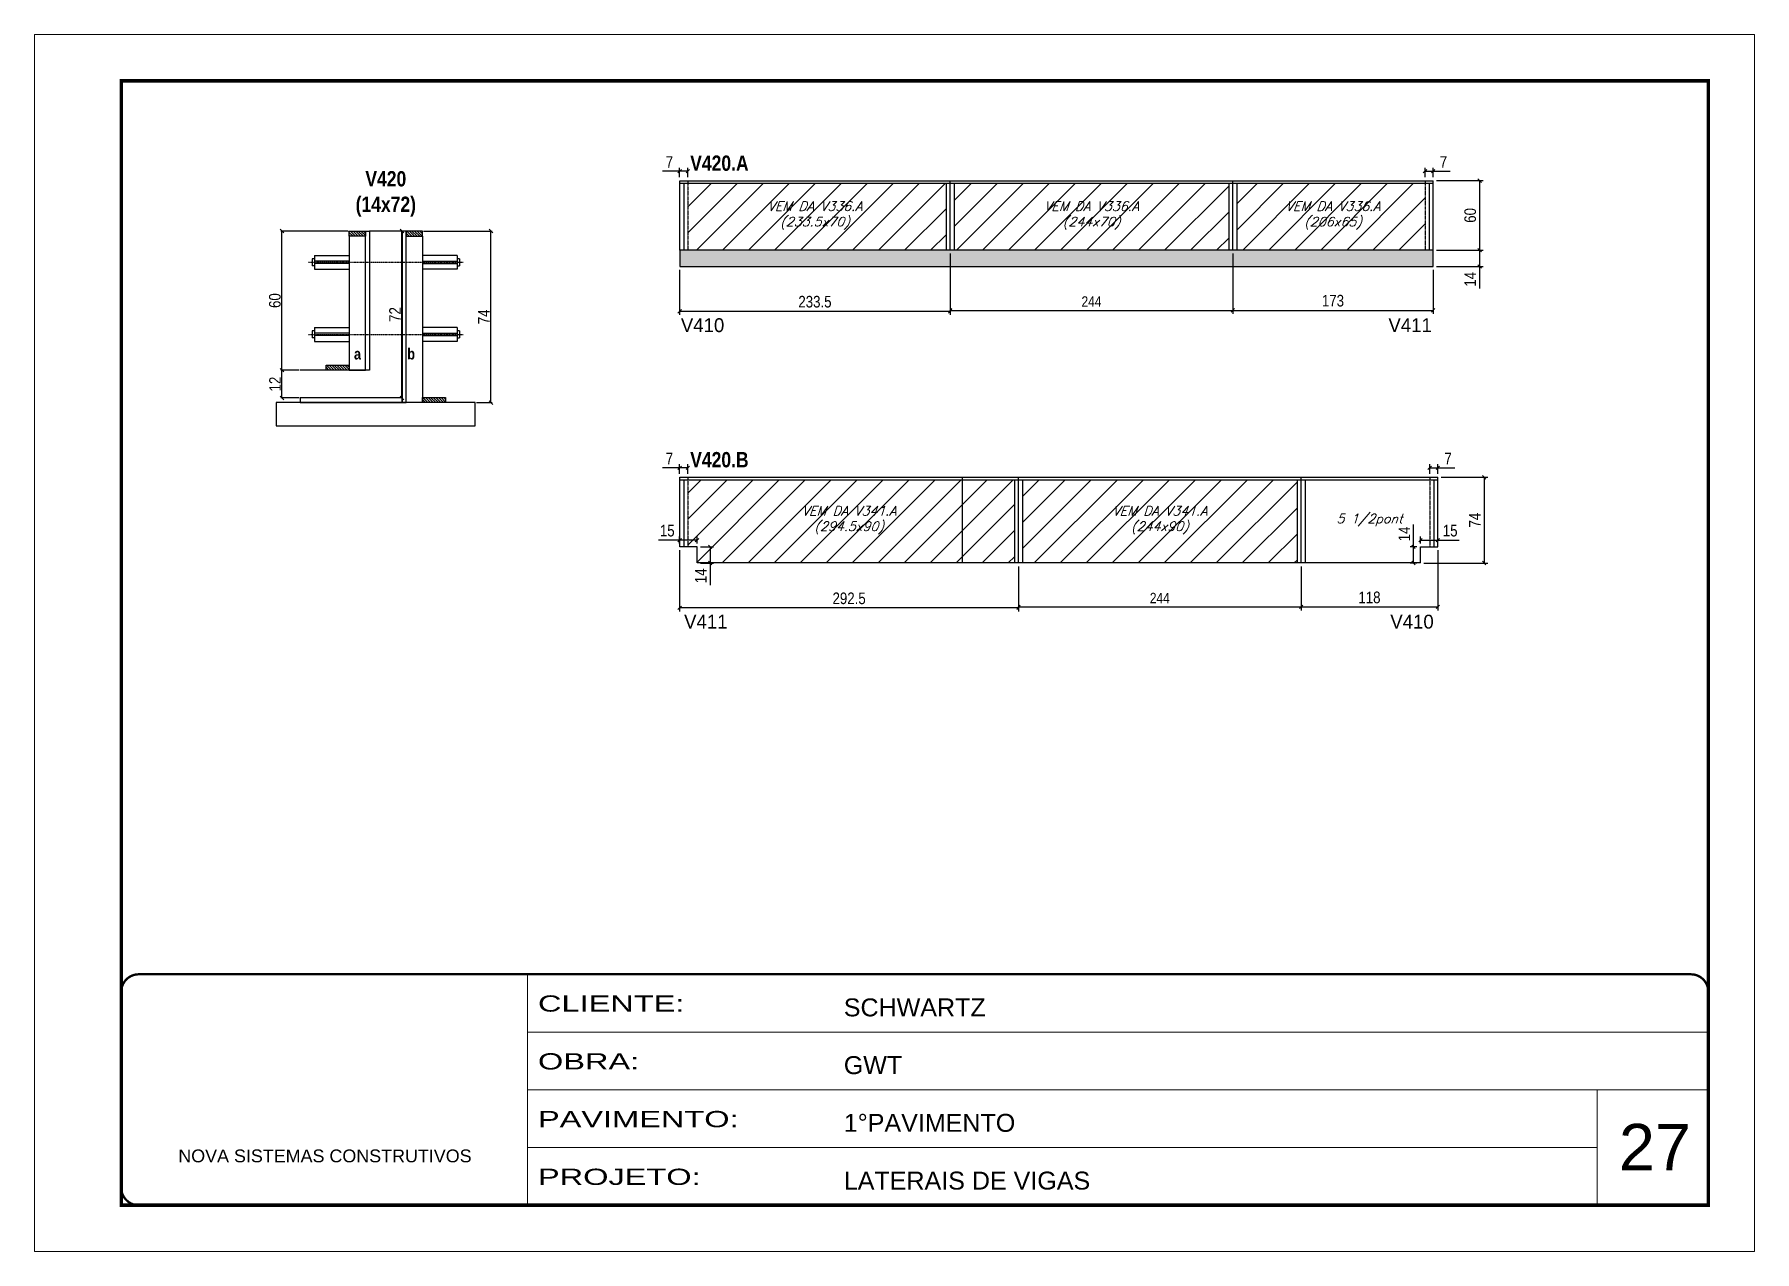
# Model space of a CAD drawing. Extents: x 13154 to 22413, y 1253 to 30260.
# Drawn here: x 16338 to 17823, y 21928 to 22978 of the extents above; entities that cross this region are included whole.
import ezdxf

# ---------------------------------------------------------------- set-up
doc = ezdxf.new("R2010")
doc.units = 0
for name, pattern in [('CONTINUO', [0]), ('DASHED', [0.75, 0.5, -0.25]), ('HIDDEN', [0.375, 0.25, -0.125])]:
    doc.linetypes.add(name, pattern=pattern)
for name, color, linetype in [('5', 5, 'Continuous'), ('barrote', 251, 'Continuous'), ('COTA', 241, 'Continuous'), ('detalhes', 4, 'Continuous'), ('NOMENCLATURA', 7, 'Continuous'), ('Painéis', 200, 'Continuous'), ('SARR_2.2x10', 60, 'Continuous'), ('SARR_2.2x7', 40, 'Continuous'), ('SARR_3.5x7', 81, 'Continuous'), ('TENSOR', 3, 'Continuous'), ('texto', 7, 'Continuous')]:
    doc.layers.add(name, color=color, linetype=linetype)
for name, color, linetype, lineweight in [('CARIMBO', 255, 'Continuous', 9), ('CONCRETO', 251, 'Continuous', 25), ('Folhas', 255, 'Continuous', 9), ('Hachura', 251, 'Continuous', 9), ('SARRAFO DE PRESSAO', 251, 'DASHED', 9)]:
    doc.layers.add(name, color=color, linetype=linetype, lineweight=lineweight)
doc.styles.add('ARIAL', font='arial.ttf')
doc.styles.add('COTA TECNICA', font='techl___.ttf', dxfattribs={"height": 10})
doc.styles.add('COTA TECNICA 2X', font='techl___.ttf', dxfattribs={"height": 10})
doc.styles.add('COTA TECNICA-50', font='techl___.ttf', dxfattribs={"height": 9})
doc.styles.add('Romans', font='romans.shx')
doc.styles.add('ROMAS860', font='ROMAS860.SHX')
doc.styles.add('TECNICA', font='techb___.ttf', dxfattribs={"height": 10})
doc.styles.add('Tecnologia', font='')
doc.styles.get('Tecnologia').set_extended_font_data('Forgotten Futurist')
doc.dimstyles.new('COTA PAINEL-50', dxfattribs={"dimtxt": 9, "dimasz": 3, "dimexe": 3, "dimexo": 3, "dimgap": 3, "dimtad": 1, "dimdec": 1, "dimzin": 12, "dimdsep": 46, "dimtxsty": 'COTA TECNICA-50', "dimblk1": 'OBLIQUE', "dimblk2": 'OBLIQUE', "dimsah": 1, "dimcen": 0.9, "dimclrd": 4, "dimclre": 4, "dimclrt": 240, "dimadec": 1, "dimazin": 3, "dimtfac": 1, "dimtdec": 1, "dimtmove": 0, "dimatfit": 3, "dimfxl": 1, "dimtolj": 1, "dimtzin": 12, "dimarcsym": 0})
doc.dimstyles.new('PAINEL', dxfattribs={"dimtxt": 10, "dimasz": 3, "dimexe": 3, "dimexo": 3, "dimgap": 3, "dimtad": 1, "dimdec": 1, "dimzin": 12, "dimdsep": 46, "dimtxsty": 'COTA TECNICA', "dimblk1": 'OBLIQUE', "dimblk2": 'OBLIQUE', "dimsah": 1, "dimcen": 0.9, "dimclrd": 4, "dimclre": 4, "dimclrt": 240, "dimadec": 1, "dimazin": 3, "dimtfac": 1, "dimtdec": 1, "dimtmove": 0, "dimatfit": 3, "dimfxl": 1, "dimtolj": 1, "dimtzin": 12, "dimarcsym": 0})
doc.dimstyles.new('SECAO', dxfattribs={"dimscale": 0.333333, "dimtxt": 5, "dimasz": 9, "dimexe": 3, "dimexo": 3, "dimgap": 3, "dimtad": 1, "dimdec": 1, "dimlfac": 0.5, "dimzin": 12, "dimdsep": 46, "dimtxsty": 'COTA TECNICA 2X', "dimblk1": 'OBLIQUE', "dimblk2": 'OBLIQUE', "dimsah": 1, "dimcen": 0.9, "dimclrd": 4, "dimclre": 4, "dimclrt": 240, "dimadec": 1, "dimazin": 3, "dimtfac": 1, "dimtdec": 1, "dimtmove": 0, "dimatfit": 3, "dimfxl": 1, "dimtolj": 1, "dimtzin": 12, "dimarcsym": 0})

# ---------------------------------------------------------------- blocks, each defined once
blk = doc.blocks.new('9999999999')
at = {"color": 30, "linetype": 'CONTINUO'}
for p, q in [((98564.6, 34230.2), (98564.6, 34429.4)), ((98564.6, 34379.6), (99584, 34379.6)), ((98564.6, 34329.8), (99488, 34329.8)), ((99584, 34329.8), (99488, 34329.8)), ((99488, 34329.8), (99488, 34230.2)), ((98564.6, 34280), (99488, 34280))]:
    blk.add_line(p, q, dxfattribs=at)
at = {"color": 30, "linetype": 'CONTINUO', "const_width": 2}
blk.add_lwpolyline([(99584, 34230.2), (99584, 34414.4, 0.414214), (99569, 34429.4), (98229, 34429.4, 0.414214), (98214, 34414.4), (98214, 34245.2, 0.414214), (98229, 34230.2), (99584, 34230.2)], format="xyb", dxfattribs=at)
at = {"layer": 'Folhas'}
blk.add_lwpolyline([(98139, 34190.2), (99624, 34190.2), (99624, 35240.2), (98139, 35240.2)], close=True, dxfattribs=at)
at = {"layer": 'Folhas', "color": 30, "const_width": 3}
blk.add_lwpolyline([(98214, 34230.2), (99584, 34230.2), (99584, 35200.2), (98214, 35200.2)], close=True, dxfattribs=at)
at = {"color": 7, "linetype": 'Continuous', "ltscale": 5, "style": 'ARIAL'}
for s, height, p in [('SCHWARTZ', 15.48, (98837.7, 34393.1)), ('GWT', 15.48, (98837.7, 34343.3)), ('1°PAVIMENTO', 15.483, (98837.7, 34293.5)), ('NOVA SISTEMAS CONSTRUTIVOS', 11.059, (98263.2, 34267.2)), ('LATERAIS DE VIGAS', 15.483, (98837.7, 34243.7))]:
    blk.add_text(s, height=height, dxfattribs=at).set_placement(p)
at = {"layer": 'Folhas', "color": 7, "style": 'Tecnologia', "width": 1.5}
for s, p in [('CLIENTE:', (98573.7, 34397.2)), ('OBRA:', (98573.7, 34347.3)), ('PAVIMENTO:', (98573.7, 34297.5)), ('PROJETO:', (98573.7, 34247.7))]:
    blk.add_text(s, height=14, dxfattribs=at).set_placement(p)
blk = doc.blocks.new('_Oblique')
at = {"color": 0, "linetype": 'ByBlock', "lineweight": -2}
blk.add_line((-0.5, -0.5), (0.5, 0.5), dxfattribs=at)
blk = doc.blocks.new('*D1746')
at = {"layer": 'COTA', "color": 4, "lineweight": -2, "transparency": 16777216}
for p, q in [((16566.3, 22688.1), (16550.6, 22688.1)), ((16551.6, 22664.1), (16551.6, 22688.1)), ((16566.3, 22664.1), (16550.6, 22664.1))]:
    blk.add_line(p, q, dxfattribs=at)
at = {"layer": 'Defpoints', "color": 0, "transparency": 16777216}
for p in [(16551.6, 22688.1), (16567.3, 22688.1), (16567.3, 22664.1)]:
    blk.add_point(p, dxfattribs=at)
at = {"layer": 'COTA', "color": 4, "lineweight": -2, "transparency": 16777216, "xscale": 3, "yscale": 3, "zscale": 3}
for p, rotation in [((16551.6, 22688.1), 90), ((16551.6, 22664.1), 270)]:
    blk.add_blockref('_Oblique', p, dxfattribs=dict(at, rotation=rotation))
at = {"layer": 'COTA', "color": 240, "transparency": 16777216, "insert": (16545.6, 22676.1), "char_height": 10, "attachment_point": 5, "rotation": 90, "style": 'COTA TECNICA 2X'}
blk.add_mtext('\\A1;12', dxfattribs=at)
blk = doc.blocks.new('*D1747')
at = {"layer": 'COTA', "color": 4, "lineweight": -2, "transparency": 16777216}
for p, q in [((16608.6, 22808.1), (16550.6, 22808.1)), ((16551.6, 22688.1), (16551.6, 22808.1)), ((16566.3, 22688.1), (16550.6, 22688.1))]:
    blk.add_line(p, q, dxfattribs=at)
at = {"layer": 'Defpoints', "color": 0, "transparency": 16777216}
for p in [(16551.6, 22808.1), (16609.6, 22808.1), (16567.3, 22688.1)]:
    blk.add_point(p, dxfattribs=at)
at = {"layer": 'COTA', "color": 4, "lineweight": -2, "transparency": 16777216, "xscale": 3, "yscale": 3, "zscale": 3}
for p, rotation in [((16551.6, 22808.1), 90), ((16551.6, 22688.1), 270)]:
    blk.add_blockref('_Oblique', p, dxfattribs=dict(at, rotation=rotation))
at = {"layer": 'COTA', "color": 240, "transparency": 16777216, "insert": (16545.5, 22748.1), "char_height": 10, "attachment_point": 5, "rotation": 90, "style": 'COTA TECNICA 2X'}
blk.add_mtext('\\A1;60', dxfattribs=at)
blk = doc.blocks.new('*D1745')
at = {"layer": 'COTA', "color": 4, "lineweight": -2, "transparency": 16777216}
for p, q in [((16673.8, 22808.1), (16733, 22808.1)), ((16732, 22660.1), (16732, 22808.1)), ((16719.5, 22660.1), (16733, 22660.1))]:
    blk.add_line(p, q, dxfattribs=at)
at = {"layer": 'Defpoints', "color": 0, "transparency": 16777216}
for p in [(16672.8, 22808.1), (16732, 22808.1), (16718.5, 22660.1)]:
    blk.add_point(p, dxfattribs=at)
at = {"layer": 'COTA', "color": 4, "lineweight": -2, "transparency": 16777216, "xscale": 3, "yscale": 3, "zscale": 3}
for p, rotation in [((16732, 22808.1), 90), ((16732, 22660.1), 270)]:
    blk.add_blockref('_Oblique', p, dxfattribs=dict(at, rotation=rotation))
at = {"layer": 'COTA', "color": 240, "transparency": 16777216, "insert": (16725.9, 22734.1), "char_height": 10, "attachment_point": 5, "rotation": 90, "style": 'COTA TECNICA 2X'}
blk.add_mtext('\\A1;74', dxfattribs=at)
blk = doc.blocks.new('*D1748')
at = {"layer": 'COTA', "color": 4, "lineweight": -2, "transparency": 16777216}
blk.add_line((16655.2, 22664.1), (16655.2, 22808.1), dxfattribs=at)
at = {"layer": 'Defpoints', "color": 0, "transparency": 16777216}
for p in [(16655.2, 22808.1), (16655.2, 22808.1), (16655.2, 22664.1)]:
    blk.add_point(p, dxfattribs=at)
at = {"layer": 'COTA', "color": 4, "lineweight": -2, "transparency": 16777216, "xscale": 3, "yscale": 3, "zscale": 3}
for p, rotation in [((16655.2, 22808.1), 90), ((16655.2, 22664.1), 270)]:
    blk.add_blockref('_Oblique', p, dxfattribs=dict(at, rotation=rotation))
at = {"layer": 'COTA', "color": 240, "transparency": 16777216, "insert": (16649.2, 22736.1), "char_height": 10, "attachment_point": 5, "rotation": 90, "style": 'COTA TECNICA 2X'}
blk.add_mtext('\\A1;72', dxfattribs=at)
blk = doc.blocks.new('*D1749')
at = {"layer": 'COTA', "color": 4, "linetype": 'ByBlock', "lineweight": -2, "transparency": 16777216}
for p, q in [((17128.4, 22788.6), (17128.4, 22736.7)), ((17372.4, 22788.6), (17372.4, 22736.7)), ((17128.4, 22739.7), (17372.4, 22739.7))]:
    blk.add_line(p, q, dxfattribs=at)
at = {"layer": 'Defpoints', "color": 0, "linetype": 'ByBlock', "transparency": 16777216}
for p in [(17128.4, 22791.6), (17372.4, 22791.6), (17372.4, 22739.7)]:
    blk.add_point(p, dxfattribs=at)
at = {"layer": 'COTA', "color": 4, "linetype": 'ByBlock', "lineweight": -2, "transparency": 16777216, "xscale": 3, "yscale": 3, "zscale": 3, "rotation": 180}
blk.add_blockref('_Oblique', (17128.4, 22739.7), dxfattribs=at)
at = {"layer": 'COTA', "color": 4, "linetype": 'ByBlock', "lineweight": -2, "transparency": 16777216, "xscale": 3, "yscale": 3, "zscale": 3}
blk.add_blockref('_Oblique', (17372.4, 22739.7), dxfattribs=at)
at = {"layer": 'COTA', "color": 240, "linetype": 'ByBlock', "transparency": 16777216, "insert": (17250.4, 22747.3), "char_height": 9, "attachment_point": 5, "style": 'COTA TECNICA-50'}
blk.add_mtext('\\A1;244', dxfattribs=at)
blk = doc.blocks.new('*D1752')
at = {"layer": 'COTA', "color": 4, "linetype": 'ByBlock', "lineweight": -2, "transparency": 16777216}
for p, q in [((17128.4, 22788.6), (17128.4, 22735.8)), ((16894.9, 22774.6), (16894.9, 22735.8)), ((17128.4, 22738.8), (16894.9, 22738.8))]:
    blk.add_line(p, q, dxfattribs=at)
at = {"layer": 'Defpoints', "color": 0, "linetype": 'ByBlock', "transparency": 16777216}
for p in [(17128.4, 22791.6), (16894.9, 22777.6), (16894.9, 22738.8)]:
    blk.add_point(p, dxfattribs=at)
at = {"layer": 'COTA', "color": 4, "linetype": 'ByBlock', "lineweight": -2, "transparency": 16777216, "xscale": 3, "yscale": 3, "zscale": 3, "rotation": 180}
blk.add_blockref('_Oblique', (16894.9, 22738.8), dxfattribs=at)
at = {"layer": 'COTA', "color": 4, "linetype": 'ByBlock', "lineweight": -2, "transparency": 16777216, "xscale": 3, "yscale": 3, "zscale": 3}
blk.add_blockref('_Oblique', (17128.4, 22738.8), dxfattribs=at)
at = {"layer": 'COTA', "color": 240, "linetype": 'ByBlock', "transparency": 16777216, "insert": (17011.7, 22747.1), "char_height": 10, "attachment_point": 5, "style": 'COTA TECNICA'}
blk.add_mtext('\\A1;233.5', dxfattribs=at)
blk = doc.blocks.new('*D1753')
at = {"layer": 'COTA', "color": 4, "linetype": 'ByBlock', "lineweight": -2, "transparency": 16777216}
for p, q in [((17372.4, 22788.6), (17372.4, 22736.7)), ((17545.4, 22774.6), (17545.4, 22736.7)), ((17372.4, 22739.7), (17545.4, 22739.7))]:
    blk.add_line(p, q, dxfattribs=at)
at = {"layer": 'Defpoints', "color": 0, "linetype": 'ByBlock', "transparency": 16777216}
for p in [(17372.4, 22791.6), (17545.4, 22777.6), (17545.4, 22739.7)]:
    blk.add_point(p, dxfattribs=at)
at = {"layer": 'COTA', "color": 4, "linetype": 'ByBlock', "lineweight": -2, "transparency": 16777216, "xscale": 3, "yscale": 3, "zscale": 3, "rotation": 180}
blk.add_blockref('_Oblique', (17372.4, 22739.7), dxfattribs=at)
at = {"layer": 'COTA', "color": 4, "linetype": 'ByBlock', "lineweight": -2, "transparency": 16777216, "xscale": 3, "yscale": 3, "zscale": 3}
blk.add_blockref('_Oblique', (17545.4, 22739.7), dxfattribs=at)
at = {"layer": 'COTA', "color": 240, "linetype": 'ByBlock', "transparency": 16777216, "insert": (17458.9, 22748), "char_height": 10, "attachment_point": 5, "style": 'COTA TECNICA'}
blk.add_mtext('\\A1;173', dxfattribs=at)
blk = doc.blocks.new('*D1754')
at = {"layer": 'COTA', "color": 4, "lineweight": -2, "transparency": 16777216}
for p, q in [((17548.4, 22851.6), (17588.5, 22851.6)), ((17585.5, 22851.6), (17585.5, 22791.6)), ((17548.4, 22791.6), (17588.5, 22791.6))]:
    blk.add_line(p, q, dxfattribs=at)
at = {"layer": 'Defpoints', "color": 0, "transparency": 16777216}
for p in [(17545.4, 22851.6), (17545.4, 22791.6), (17585.5, 22791.6)]:
    blk.add_point(p, dxfattribs=at)
at = {"layer": 'COTA', "color": 4, "lineweight": -2, "transparency": 16777216, "xscale": 3, "yscale": 3, "zscale": 3}
for p, rotation in [((17585.5, 22851.6), 90), ((17585.5, 22791.6), 270)]:
    blk.add_blockref('_Oblique', p, dxfattribs=dict(at, rotation=rotation))
at = {"layer": 'COTA', "color": 240, "transparency": 16777216, "insert": (17577.4, 22821.6), "char_height": 10, "attachment_point": 5, "rotation": 90, "style": 'COTA TECNICA'}
blk.add_mtext('\\A1;60', dxfattribs=at)
blk = doc.blocks.new('*D1750')
at = {"layer": 'COTA', "color": 4, "lineweight": -2, "transparency": 16777216}
for p, q in [((17548.4, 22791.6), (17588.5, 22791.6)), ((17585.5, 22791.6), (17585.5, 22777.6)), ((17548.4, 22777.6), (17588.5, 22777.6)), ((17585.5, 22777.6), (17585.5, 22758.4))]:
    blk.add_line(p, q, dxfattribs=at)
at = {"layer": 'Defpoints', "color": 0, "transparency": 16777216}
for p in [(17545.4, 22791.6), (17545.4, 22777.6), (17585.5, 22777.6)]:
    blk.add_point(p, dxfattribs=at)
at = {"layer": 'COTA', "color": 4, "lineweight": -2, "transparency": 16777216, "xscale": 3, "yscale": 3, "zscale": 3}
for p, rotation in [((17585.5, 22791.6), 90), ((17585.5, 22777.6), 270)]:
    blk.add_blockref('_Oblique', p, dxfattribs=dict(at, rotation=rotation))
at = {"layer": 'COTA', "color": 240, "transparency": 16777216, "insert": (17577.4, 22766.5), "char_height": 10, "attachment_point": 5, "rotation": 90, "style": 'COTA TECNICA'}
blk.add_mtext('\\A1;14', dxfattribs=at)
blk = doc.blocks.new('*D1751')
at = {"layer": 'COTA', "color": 4, "lineweight": -2, "transparency": 16777216}
for p, q in [((16894.9, 22859.7), (16880.2, 22859.7)), ((16894.9, 22854.6), (16894.9, 22862.7)), ((16901.9, 22859.7), (16894.9, 22859.7)), ((16901.9, 22854.6), (16901.9, 22862.7))]:
    blk.add_line(p, q, dxfattribs=at)
at = {"layer": 'Defpoints', "color": 0, "transparency": 16777216}
for p in [(16894.9, 22859.7), (16894.9, 22851.6), (16901.9, 22851.6)]:
    blk.add_point(p, dxfattribs=at)
at = {"layer": 'COTA', "color": 4, "lineweight": -2, "transparency": 16777216, "xscale": 3, "yscale": 3, "zscale": 3, "rotation": 180}
blk.add_blockref('_Oblique', (16894.9, 22859.7), dxfattribs=at)
at = {"layer": 'COTA', "color": 4, "lineweight": -2, "transparency": 16777216, "xscale": 3, "yscale": 3, "zscale": 3}
blk.add_blockref('_Oblique', (16901.9, 22859.7), dxfattribs=at)
at = {"layer": 'COTA', "color": 240, "transparency": 16777216, "insert": (16886.1, 22867.7), "char_height": 10, "attachment_point": 5, "style": 'COTA TECNICA'}
blk.add_mtext('\\A1;7', dxfattribs=at)
blk = doc.blocks.new('*D1755')
at = {"layer": 'COTA', "color": 4, "lineweight": -2, "transparency": 16777216}
for p, q in [((17538.4, 22854.6), (17538.4, 22862.7)), ((17538.4, 22859.7), (17545.4, 22859.7)), ((17545.4, 22854.6), (17545.4, 22862.7)), ((17545.4, 22859.7), (17560.2, 22859.7))]:
    blk.add_line(p, q, dxfattribs=at)
at = {"layer": 'Defpoints', "color": 0, "transparency": 16777216}
for p in [(17545.4, 22859.7), (17538.4, 22851.6), (17545.4, 22851.6)]:
    blk.add_point(p, dxfattribs=at)
at = {"layer": 'COTA', "color": 4, "lineweight": -2, "transparency": 16777216, "xscale": 3, "yscale": 3, "zscale": 3, "rotation": 180}
blk.add_blockref('_Oblique', (17538.4, 22859.7), dxfattribs=at)
at = {"layer": 'COTA', "color": 4, "lineweight": -2, "transparency": 16777216, "xscale": 3, "yscale": 3, "zscale": 3}
blk.add_blockref('_Oblique', (17545.4, 22859.7), dxfattribs=at)
at = {"layer": 'COTA', "color": 240, "transparency": 16777216, "insert": (17554.3, 22867.7), "char_height": 10, "attachment_point": 5, "style": 'COTA TECNICA'}
blk.add_mtext('\\A1;7', dxfattribs=at)
blk = doc.blocks.new('*D1756')
at = {"layer": 'COTA', "color": 4, "linetype": 'ByBlock', "lineweight": -2, "transparency": 16777216}
for p, q in [((17187.4, 22518.7), (17187.4, 22480.9)), ((17431.4, 22518.7), (17431.4, 22480.9)), ((17187.4, 22483.9), (17431.4, 22483.9))]:
    blk.add_line(p, q, dxfattribs=at)
at = {"layer": 'Defpoints', "color": 0, "linetype": 'ByBlock', "transparency": 16777216}
for p in [(17187.4, 22521.7), (17431.4, 22521.7), (17431.4, 22483.9)]:
    blk.add_point(p, dxfattribs=at)
at = {"layer": 'COTA', "color": 4, "linetype": 'ByBlock', "lineweight": -2, "transparency": 16777216, "xscale": 3, "yscale": 3, "zscale": 3, "rotation": 180}
blk.add_blockref('_Oblique', (17187.4, 22483.9), dxfattribs=at)
at = {"layer": 'COTA', "color": 4, "linetype": 'ByBlock', "lineweight": -2, "transparency": 16777216, "xscale": 3, "yscale": 3, "zscale": 3}
blk.add_blockref('_Oblique', (17431.4, 22483.9), dxfattribs=at)
at = {"layer": 'COTA', "color": 240, "linetype": 'ByBlock', "transparency": 16777216, "insert": (17309.4, 22491.5), "char_height": 9, "attachment_point": 5, "style": 'COTA TECNICA-50'}
blk.add_mtext('\\A1;244', dxfattribs=at)
blk = doc.blocks.new('*D1758')
at = {"layer": 'COTA', "color": 4, "linetype": 'ByBlock', "lineweight": -2, "transparency": 16777216}
for p, q in [((16894.9, 22532.7), (16894.9, 22480)), ((17187.4, 22518.7), (17187.4, 22480)), ((17187.4, 22483), (16894.9, 22483))]:
    blk.add_line(p, q, dxfattribs=at)
at = {"layer": 'Defpoints', "color": 0, "linetype": 'ByBlock', "transparency": 16777216}
for p in [(16894.9, 22535.7), (17187.4, 22521.7), (16894.9, 22483)]:
    blk.add_point(p, dxfattribs=at)
at = {"layer": 'COTA', "color": 4, "linetype": 'ByBlock', "lineweight": -2, "transparency": 16777216, "xscale": 3, "yscale": 3, "zscale": 3, "rotation": 180}
blk.add_blockref('_Oblique', (16894.9, 22483), dxfattribs=at)
at = {"layer": 'COTA', "color": 4, "linetype": 'ByBlock', "lineweight": -2, "transparency": 16777216, "xscale": 3, "yscale": 3, "zscale": 3}
blk.add_blockref('_Oblique', (17187.4, 22483), dxfattribs=at)
at = {"layer": 'COTA', "color": 240, "linetype": 'ByBlock', "transparency": 16777216, "insert": (17041.2, 22491.2), "char_height": 10, "attachment_point": 5, "style": 'COTA TECNICA'}
blk.add_mtext('\\A1;292.5', dxfattribs=at)
blk = doc.blocks.new('*D1759')
at = {"layer": 'COTA', "color": 4, "lineweight": -2, "transparency": 16777216}
for p, q in [((17552.4, 22595.7), (17592.5, 22595.7)), ((17589.5, 22595.7), (17589.5, 22521.7)), ((17537.4, 22521.7), (17592.5, 22521.7))]:
    blk.add_line(p, q, dxfattribs=at)
at = {"layer": 'Defpoints', "color": 0, "transparency": 16777216}
for p in [(17549.4, 22595.7), (17534.4, 22521.7), (17589.5, 22521.7)]:
    blk.add_point(p, dxfattribs=at)
at = {"layer": 'COTA', "color": 4, "lineweight": -2, "transparency": 16777216, "xscale": 3, "yscale": 3, "zscale": 3}
for p, rotation in [((17589.5, 22595.7), 90), ((17589.5, 22521.7), 270)]:
    blk.add_blockref('_Oblique', p, dxfattribs=dict(at, rotation=rotation))
at = {"layer": 'COTA', "color": 240, "transparency": 16777216, "insert": (17581.4, 22558.7), "char_height": 10, "attachment_point": 5, "rotation": 90, "style": 'COTA TECNICA'}
blk.add_mtext('\\A1;74', dxfattribs=at)
blk = doc.blocks.new('*D1760')
at = {"layer": 'COTA', "color": 4, "lineweight": -2, "transparency": 16777216}
for p, q in [((16894.9, 22603.9), (16880.2, 22603.9)), ((16894.9, 22598.7), (16894.9, 22606.9)), ((16901.9, 22603.9), (16894.9, 22603.9)), ((16901.9, 22598.7), (16901.9, 22606.9))]:
    blk.add_line(p, q, dxfattribs=at)
at = {"layer": 'Defpoints', "color": 0, "transparency": 16777216}
for p in [(16894.9, 22603.9), (16894.9, 22595.7), (16901.9, 22595.7)]:
    blk.add_point(p, dxfattribs=at)
at = {"layer": 'COTA', "color": 4, "lineweight": -2, "transparency": 16777216, "xscale": 3, "yscale": 3, "zscale": 3, "rotation": 180}
blk.add_blockref('_Oblique', (16894.9, 22603.9), dxfattribs=at)
at = {"layer": 'COTA', "color": 4, "lineweight": -2, "transparency": 16777216, "xscale": 3, "yscale": 3, "zscale": 3}
blk.add_blockref('_Oblique', (16901.9, 22603.9), dxfattribs=at)
at = {"layer": 'COTA', "color": 240, "transparency": 16777216, "insert": (16886.1, 22611.9), "char_height": 10, "attachment_point": 5, "style": 'COTA TECNICA'}
blk.add_mtext('\\A1;7', dxfattribs=at)
blk = doc.blocks.new('*D1757')
at = {"layer": 'COTA', "color": 4, "lineweight": -2, "transparency": 16777216}
for p, q in [((17542.4, 22598.7), (17542.4, 22606.9)), ((17542.4, 22603.9), (17549.4, 22603.9)), ((17549.4, 22598.7), (17549.4, 22606.9)), ((17549.4, 22603.9), (17564.2, 22603.9))]:
    blk.add_line(p, q, dxfattribs=at)
at = {"layer": 'Defpoints', "color": 0, "transparency": 16777216}
for p in [(17549.4, 22603.9), (17542.4, 22595.7), (17549.4, 22595.7)]:
    blk.add_point(p, dxfattribs=at)
at = {"layer": 'COTA', "color": 4, "lineweight": -2, "transparency": 16777216, "xscale": 3, "yscale": 3, "zscale": 3, "rotation": 180}
blk.add_blockref('_Oblique', (17542.4, 22603.9), dxfattribs=at)
at = {"layer": 'COTA', "color": 4, "lineweight": -2, "transparency": 16777216, "xscale": 3, "yscale": 3, "zscale": 3}
blk.add_blockref('_Oblique', (17549.4, 22603.9), dxfattribs=at)
at = {"layer": 'COTA', "color": 240, "transparency": 16777216, "insert": (17558.3, 22611.9), "char_height": 10, "attachment_point": 5, "style": 'COTA TECNICA'}
blk.add_mtext('\\A1;7', dxfattribs=at)
blk = doc.blocks.new('*D1761')
at = {"layer": 'COTA', "color": 4, "lineweight": -2, "transparency": 16777216}
for p, q in [((17549.4, 22532.7), (17549.4, 22480.9)), ((17431.4, 22518.7), (17431.4, 22480.9)), ((17431.4, 22483.9), (17549.4, 22483.9))]:
    blk.add_line(p, q, dxfattribs=at)
at = {"layer": 'Defpoints', "color": 0, "transparency": 16777216}
for p in [(17549.4, 22535.7), (17431.4, 22521.7), (17549.4, 22483.9)]:
    blk.add_point(p, dxfattribs=at)
at = {"layer": 'COTA', "color": 4, "lineweight": -2, "transparency": 16777216, "xscale": 3, "yscale": 3, "zscale": 3, "rotation": 180}
blk.add_blockref('_Oblique', (17431.4, 22483.9), dxfattribs=at)
at = {"layer": 'COTA', "color": 4, "lineweight": -2, "transparency": 16777216, "xscale": 3, "yscale": 3, "zscale": 3}
blk.add_blockref('_Oblique', (17549.4, 22483.9), dxfattribs=at)
at = {"layer": 'COTA', "color": 240, "transparency": 16777216, "insert": (17490.4, 22492), "char_height": 10, "attachment_point": 5, "style": 'COTA TECNICA'}
blk.add_mtext('\\A1;118', dxfattribs=at)
blk = doc.blocks.new('*D1762')
at = {"layer": 'COTA', "color": 4, "lineweight": -2, "transparency": 16777216}
for p, q in [((16894.9, 22538.7), (16894.9, 22544.5)), ((16909.9, 22538.7), (16909.9, 22544.5)), ((16894.9, 22541.5), (16876.6, 22541.5)), ((16909.9, 22541.5), (16894.9, 22541.5))]:
    blk.add_line(p, q, dxfattribs=at)
at = {"layer": 'Defpoints', "color": 0, "transparency": 16777216}
for p in [(16894.9, 22541.5), (16894.9, 22535.7), (16909.9, 22535.7)]:
    blk.add_point(p, dxfattribs=at)
at = {"layer": 'COTA', "color": 4, "lineweight": -2, "transparency": 16777216, "xscale": 3, "yscale": 3, "zscale": 3, "rotation": 180}
blk.add_blockref('_Oblique', (16894.9, 22541.5), dxfattribs=at)
at = {"layer": 'COTA', "color": 4, "lineweight": -2, "transparency": 16777216, "xscale": 3, "yscale": 3, "zscale": 3}
blk.add_blockref('_Oblique', (16909.9, 22541.5), dxfattribs=at)
at = {"layer": 'COTA', "color": 240, "transparency": 16777216, "insert": (16884.2, 22549.6), "char_height": 10, "attachment_point": 5, "style": 'COTA TECNICA'}
blk.add_mtext('\\A1;15', dxfattribs=at)
blk = doc.blocks.new('*D1763')
at = {"layer": 'COTA', "color": 4, "lineweight": -2, "transparency": 16777216}
for p, q in [((16912.9, 22535.7), (16924.2, 22535.7)), ((16921.2, 22535.7), (16921.2, 22521.7)), ((16912.9, 22521.7), (16924.2, 22521.7)), ((16921.2, 22521.7), (16921.2, 22502.6))]:
    blk.add_line(p, q, dxfattribs=at)
at = {"layer": 'Defpoints', "color": 0, "transparency": 16777216}
for p in [(16909.9, 22535.7), (16909.9, 22521.7), (16921.2, 22521.7)]:
    blk.add_point(p, dxfattribs=at)
at = {"layer": 'COTA', "color": 4, "lineweight": -2, "transparency": 16777216, "xscale": 3, "yscale": 3, "zscale": 3}
for p, rotation in [((16921.2, 22535.7), 90), ((16921.2, 22521.7), 270)]:
    blk.add_blockref('_Oblique', p, dxfattribs=dict(at, rotation=rotation))
at = {"layer": 'COTA', "color": 240, "transparency": 16777216, "insert": (16913.2, 22510.7), "char_height": 10, "attachment_point": 5, "rotation": 90, "style": 'COTA TECNICA'}
blk.add_mtext('\\A1;14', dxfattribs=at)
blk = doc.blocks.new('*D1764')
at = {"layer": 'COTA', "color": 4, "lineweight": -2, "transparency": 16777216}
for p, q in [((17534.4, 22538.7), (17534.4, 22544.5)), ((17549.4, 22538.7), (17549.4, 22544.5)), ((17534.4, 22541.5), (17549.4, 22541.5)), ((17549.4, 22541.5), (17567.8, 22541.5))]:
    blk.add_line(p, q, dxfattribs=at)
at = {"layer": 'Defpoints', "color": 0, "transparency": 16777216}
for p in [(17534.4, 22535.7), (17549.4, 22541.5), (17549.4, 22535.7)]:
    blk.add_point(p, dxfattribs=at)
at = {"layer": 'COTA', "color": 4, "lineweight": -2, "transparency": 16777216, "xscale": 3, "yscale": 3, "zscale": 3, "rotation": 180}
blk.add_blockref('_Oblique', (17534.4, 22541.5), dxfattribs=at)
at = {"layer": 'COTA', "color": 4, "lineweight": -2, "transparency": 16777216, "xscale": 3, "yscale": 3, "zscale": 3}
blk.add_blockref('_Oblique', (17549.4, 22541.5), dxfattribs=at)
at = {"layer": 'COTA', "color": 240, "transparency": 16777216, "insert": (17560.1, 22549.6), "char_height": 10, "attachment_point": 5, "style": 'COTA TECNICA'}
blk.add_mtext('\\A1;15', dxfattribs=at)
blk = doc.blocks.new('*D1765')
at = {"layer": 'COTA', "color": 4, "lineweight": -2, "transparency": 16777216}
for p, q in [((17528.5, 22535.7), (17528.5, 22554.9)), ((17531.4, 22535.7), (17525.5, 22535.7)), ((17528.5, 22521.7), (17528.5, 22535.7)), ((17531.4, 22521.7), (17525.5, 22521.7))]:
    blk.add_line(p, q, dxfattribs=at)
at = {"layer": 'Defpoints', "color": 0, "transparency": 16777216}
for p in [(17528.5, 22535.7), (17534.4, 22535.7), (17534.4, 22521.7)]:
    blk.add_point(p, dxfattribs=at)
at = {"layer": 'COTA', "color": 4, "lineweight": -2, "transparency": 16777216, "xscale": 3, "yscale": 3, "zscale": 3}
for p, rotation in [((17528.5, 22535.7), 90), ((17528.5, 22521.7), 270)]:
    blk.add_blockref('_Oblique', p, dxfattribs=dict(at, rotation=rotation))
at = {"layer": 'COTA', "color": 240, "transparency": 16777216, "insert": (17520.5, 22546.8), "char_height": 10, "attachment_point": 5, "rotation": 90, "style": 'COTA TECNICA'}
blk.add_mtext('\\A1;14', dxfattribs=at)

msp = doc.modelspace()

# ---------------------------------------------------------------- hatches: boundary and pattern name
at = {"layer": 'COTA'}
h = msp.add_hatch(dxfattribs=at)
h.set_pattern_fill('AR-CONC', color=256, scale=0.03)
h.paths.add_polyline_path([(17545.44, 22777.55), (17545.44, 22791.55), (16894.94, 22791.55), (16894.94, 22777.55)])
at = {"layer": 'Hachura', "linetype": 'ByBlock'}
h = msp.add_hatch(dxfattribs=at)
h.set_pattern_fill('ANSI31', color=256, scale=5)
h.paths.add_polyline_path([(17124.94, 22791.55), (17124.94, 22849.35), (16901.94, 22849.35), (16901.94, 22791.55)])
h.paths.add_polyline_path([(17368.94, 22791.55), (17368.94, 22849.35), (17131.94, 22849.35), (17131.94, 22791.55)])
h.paths.add_polyline_path([(17375.94, 22849.35), (17375.94, 22791.55), (17538.44, 22791.55), (17538.44, 22849.35)])
h.paths.add_polyline_path([(17427.94, 22521.75), (17427.94, 22593.55), (17190.94, 22593.55), (17190.94, 22521.75)])
h.paths.add_polyline_path([(17138.94, 22521.75), (17183.94, 22521.75), (17183.94, 22593.55), (17138.94, 22593.55)])
h.paths.add_polyline_path([(17138.94, 22521.75), (17138.94, 22593.55), (16901.94, 22593.55), (16901.94, 22535.75), (16909.94, 22535.75), (16909.94, 22521.75)])
at = {"layer": 'SARR_2.2x10'}
h = msp.add_hatch(dxfattribs=at)
h.set_pattern_fill('ANSI31', color=256, scale=0.5, angle=90)
h.set_pattern_definition([(135, (49783.1757, -100824.0663), (-1.122532015, -1.122532015), [])])
h.paths.add_polyline_path([(16589.64, 22692.5), (16589.64, 22688.1), (16609.64, 22688.1), (16609.64, 22692.5)])
h = msp.add_hatch(dxfattribs=at)
h.set_pattern_fill('ANSI31', color=256, scale=0.5, angle=90)
h.set_pattern_definition([(135, (49866.3757, -100852.0663), (-1.122532015, -1.122532015), [])])
h.paths.add_polyline_path([(16672.84, 22664.5), (16672.84, 22660.1), (16692.84, 22660.1), (16692.84, 22664.5)])
at = {"layer": 'SARR_2.2x7'}
h = msp.add_hatch(dxfattribs=at)
h.set_pattern_fill('ANSI31', color=256, scale=0.5, angle=90)
h.set_pattern_definition([(135, (49797.1757, -100708.4663), (-1.122532015, -1.122532015), [])])
h.paths.add_polyline_path([(16623.64, 22808.1), (16623.64, 22803.7), (16609.64, 22803.7), (16609.64, 22808.1)])
h = msp.add_hatch(dxfattribs=at)
h.set_pattern_fill('ANSI31', color=256, scale=0.5, angle=90)
h.set_pattern_definition([(135, (49767.1757, -100708.4663), (-1.122532015, -1.122532015), [])])
h.paths.add_polyline_path([(16658.84, 22808.1), (16658.84, 22803.7), (16672.84, 22803.7), (16672.84, 22808.1)])

# ---------------------------------------------------------------- linework, layer by layer
at = {"ltscale": 3}
for p, q in [((16577.64, 22784.14), (16577.64, 22778.14)), ((16579.64, 22784.14), (16577.64, 22784.14)), ((16579.64, 22787.14), (16579.64, 22775.14)), ((16579.64, 22787.14), (16609.64, 22787.14)), ((16609.64, 22782.14), (16579.64, 22782.14)), ((16609.64, 22780.14), (16579.64, 22780.14)), ((16702.84, 22787.14), (16672.84, 22787.14)), ((16672.84, 22782.14), (16702.84, 22782.14)), ((16672.84, 22780.14), (16702.84, 22780.14)), ((16702.84, 22787.14), (16702.84, 22775.14)), ((16704.84, 22784.14), (16702.84, 22784.14)), ((16704.84, 22784.14), (16704.84, 22778.14)), ((16579.64, 22778.14), (16577.64, 22778.14)), ((16579.64, 22775.14), (16609.64, 22775.14)), ((16702.84, 22775.14), (16672.84, 22775.14)), ((16702.84, 22778.14), (16704.84, 22778.14)), ((16577.64, 22721.91), (16577.64, 22715.91)), ((16579.64, 22721.91), (16577.64, 22721.91)), ((16579.64, 22724.91), (16579.64, 22712.91)), ((16579.64, 22724.91), (16609.64, 22724.91)), ((16702.84, 22724.91), (16672.84, 22724.91)), ((16702.84, 22724.91), (16702.84, 22712.91)), ((16704.84, 22721.91), (16702.84, 22721.91)), ((16704.84, 22721.91), (16704.84, 22715.91)), ((16579.64, 22715.91), (16577.64, 22715.91)), ((16609.64, 22719.91), (16579.64, 22719.91)), ((16609.64, 22717.91), (16579.64, 22717.91)), ((16579.64, 22712.91), (16609.64, 22712.91)), ((16672.84, 22719.91), (16702.84, 22719.91)), ((16672.84, 22717.91), (16702.84, 22717.91)), ((16702.84, 22712.91), (16672.84, 22712.91)), ((16702.84, 22715.91), (16704.84, 22715.91))]:
    msp.add_line(p, q, dxfattribs=at)
at = {"layer": 'barrote'}
msp.add_lwpolyline([(16546.59, 22640.1), (16718.51, 22640.1), (16718.51, 22660.1), (16546.59, 22660.1)], close=True, dxfattribs=at)
at = {"layer": 'CONCRETO', "linetype": 'Continuous'}
for p, q in [((16655.24, 22808.1), (16627.24, 22808.1)), ((16627.24, 22808.1), (16627.24, 22688.1)), ((16655.24, 22808.1), (16655.24, 22664.1)), ((16627.24, 22688.1), (16567.32, 22688.1)), ((16655.24, 22664.1), (16567.32, 22664.1))]:
    msp.add_line(p, q, dxfattribs=at)
at = {"layer": 'COTA'}
for p, q in [((16894.94, 22791.55), (16894.94, 22777.55)), ((17545.44, 22777.55), (17545.44, 22791.55)), ((16894.94, 22777.55), (17545.44, 22777.55))]:
    msp.add_line(p, q, dxfattribs=at)
at = {"layer": 'Painéis', "linetype": 'Continuous'}
for p, q in [((16894.94, 22791.55), (16894.94, 22851.55)), ((16894.94, 22851.55), (17545.44, 22851.55)), ((17128.44, 22791.55), (17128.44, 22851.55)), ((17372.44, 22791.55), (17372.44, 22851.55)), ((17545.44, 22791.55), (17545.44, 22851.55)), ((17545.44, 22791.55), (16894.94, 22791.55)), ((16894.94, 22535.75), (16894.94, 22595.75)), ((16894.94, 22595.75), (17549.44, 22595.75)), ((17138.94, 22521.75), (17138.94, 22595.75)), ((17187.44, 22521.75), (17187.44, 22595.75)), ((17431.44, 22521.75), (17431.44, 22595.75)), ((17549.44, 22535.75), (17549.44, 22595.75)), ((16909.94, 22535.75), (16894.94, 22535.75)), ((16909.94, 22521.75), (16909.94, 22535.75)), ((17534.44, 22521.75), (17534.44, 22535.75)), ((17534.44, 22535.75), (17549.44, 22535.75)), ((17534.44, 22521.75), (16909.94, 22521.75))]:
    msp.add_line(p, q, dxfattribs=at)
for points in [[(16623.64, 22688.1), (16623.64, 22808.1), (16627.24, 22808.1), (16627.24, 22688.1)], [(16658.84, 22660.1), (16658.84, 22808.1), (16655.24, 22808.1), (16655.24, 22660.1)], [(16567.32, 22660.1), (16655.24, 22660.1), (16655.24, 22664.1), (16567.32, 22664.1)]]:
    msp.add_lwpolyline(points, close=True, dxfattribs=at)
at = {"layer": 'SARR_2.2x10'}
for points in [[(16589.64, 22692.5), (16609.64, 22692.5), (16609.64, 22688.1), (16589.64, 22688.1)], [(16672.84, 22664.5), (16692.84, 22664.5), (16692.84, 22660.1), (16672.84, 22660.1)]]:
    msp.add_lwpolyline(points, close=True, dxfattribs=at)
at = {"layer": 'SARR_2.2x7', "linetype": 'Continuous'}
for p, q in [((16894.94, 22849.35), (17128.44, 22849.35)), ((17128.44, 22849.35), (17372.44, 22849.35)), ((17372.44, 22849.35), (17545.44, 22849.35)), ((16894.94, 22593.55), (17187.44, 22593.55)), ((17187.44, 22593.55), (17431.44, 22593.55)), ((17431.44, 22593.55), (17549.44, 22593.55))]:
    msp.add_line(p, q, dxfattribs=at)
at = {"layer": 'SARR_2.2x7', "linetype": 'HIDDEN'}
for p, q in [((16901.94, 22851.55), (16901.94, 22791.55)), ((17538.44, 22851.55), (17538.44, 22791.55)), ((16901.94, 22595.75), (16901.94, 22535.75)), ((17542.44, 22595.75), (17542.44, 22535.75))]:
    msp.add_line(p, q, dxfattribs=at)
at = {"layer": 'SARR_2.2x7', "elevation": 0}
for points in [[(16609.64, 22808.1), (16623.64, 22808.1), (16623.64, 22803.7), (16609.64, 22803.7)], [(16672.84, 22808.1), (16658.84, 22808.1), (16658.84, 22803.7), (16672.84, 22803.7)]]:
    msp.add_lwpolyline(points, close=True, dxfattribs=at)
at = {"layer": 'SARR_3.5x7'}
for p, q in [((16898.44, 22849.35), (16898.44, 22791.55)), ((17124.94, 22849.35), (17124.94, 22791.55)), ((17131.94, 22849.35), (17131.94, 22791.55)), ((17368.94, 22849.35), (17368.94, 22791.55)), ((17375.94, 22849.35), (17375.94, 22791.55)), ((17541.94, 22849.35), (17541.94, 22791.55)), ((16898.44, 22593.55), (16898.44, 22535.75)), ((17183.94, 22593.55), (17183.94, 22521.75)), ((17190.94, 22593.55), (17190.94, 22521.75)), ((17427.94, 22593.55), (17427.94, 22521.75)), ((17434.94, 22593.55), (17434.94, 22521.75)), ((17545.94, 22593.55), (17545.94, 22535.75))]:
    msp.add_line(p, q, dxfattribs=at)
for points in [[(16623.64, 22803.7), (16609.64, 22803.7), (16609.64, 22688.1), (16623.64, 22688.1)], [(16658.84, 22803.7), (16672.84, 22803.7), (16672.84, 22660.1), (16658.84, 22660.1)]]:
    msp.add_lwpolyline(points, close=True, dxfattribs=at)
at = {"layer": 'TENSOR', "linetype": 'HIDDEN', "ltscale": 0.5}
for p, q in [((16574.64, 22781.14), (16708.14, 22781.14)), ((16574.64, 22718.91), (16708.14, 22718.91))]:
    msp.add_line(p, q, dxfattribs=at)

# ---------------------------------------------------------------- block references
at = {"layer": 'SARRAFO DE PRESSAO', "color": 6, "linetype": 'ByBlock'}
msp.add_blockref('9999999999', (-81801.1, -12262.48), dxfattribs=at)

# ---------------------------------------------------------------- texts
at = {"layer": '5', "linetype": 'Continuous', "style": 'ROMAS860'}
for s, rotation, p in [('V410', 359.99996, (16895.97, 22720.93)), ('V411', 359.99996, (17506.77, 22720.93)), ('V411', 0.00004, (16898.75, 22465.13)), ('V410', 0.00004, (17508.4, 22465.13))]:
    msp.add_text(s, height=12, rotation=rotation, dxfattribs=at).set_placement(p)
at = {"layer": 'CARIMBO', "style": 'ARIAL'}
msp.add_text('27', height=40, dxfattribs=at).set_placement((17705.74, 21997.87))
at = {"layer": 'detalhes', "style": 'TECNICA'}
for s, p in [('b', (16659.74, 22697.33)), ('a', (16613.76, 22697.34))]:
    msp.add_text(s, height=9.6, dxfattribs=at).set_placement(p)
at = {"layer": 'NOMENCLATURA', "style": 'TECNICA'}
for s, p in [('V420.A', (16904.02, 22860.07)), ('V420.B', (16904.02, 22604.27))]:
    msp.add_text(s, height=13.2, dxfattribs=at).set_placement(p)
at = {"layer": 'NOMENCLATURA', "insert": (16641.24, 22859.8), "char_height": 13.2, "attachment_point": 2, "style": 'TECNICA'}
msp.add_mtext_dynamic_manual_height_columns('V420\\P(14x72)', width=300.2766, gutter_width=1, heights=[0], dxfattribs=at)
at = {"layer": 'texto', "color": 2, "char_height": 8, "attachment_point": 5, "style": 'Romans'}
for s, insert in [('{\\Q19;\\C256;VEM DA V336.A^J(233.5x70)}', (17011.69, 22821.55)), ('{\\Q19;\\C256;VEM DA V336.A^J(244x70)}', (17250.44, 22821.55)), ('{\\Q19;\\C256;VEM DA V336.A^J(206x65)}', (17458.94, 22821.55)), ('{\\Q19;\\C256;VEM DA V341.A^J(294.5x90)}', (17041.19, 22558.75)), ('{\\Q19;\\C256;VEM DA V341.A^J(244x90)}', (17309.44, 22558.75)), ('{\\Q19;\\C256;5 1/2pont}', (17490.44, 22558.75))]:
    msp.add_mtext(s, dxfattribs=dict(at, insert=insert))

# ---------------------------------------------------------------- dimensions: what is measured, and where the dimension line sits
at = {"layer": 'COTA'}
for base, p1, p2, picture, middle in [((16894.94, 22859.67), (16901.94, 22851.55), (16894.94, 22851.55), '*D1751', (16886.07, 22867.74)), ((16894.94, 22603.86), (16901.94, 22595.75), (16894.94, 22595.75), '*D1760', (16886.07, 22611.94)), ((16894.94, 22541.54), (16909.94, 22535.75), (16894.94, 22535.75), '*D1762', (16884.25, 22549.65)), ((17549.44, 22541.54), (17534.44, 22535.75), (17549.44, 22535.75), '*D1764', (17560.12, 22549.65)), ((17549.44, 22483.93), (17431.44, 22521.75), (17549.44, 22535.75), '*D1761', (17490.44, 22492.02))]:
    dim = msp.add_linear_dim(base=base, p1=p1, p2=p2, dimstyle='PAINEL', dxfattribs=at)
    dim.commit()
    dim.dimension.update_dxf_attribs({"geometry": picture, "text_midpoint": middle})
for base, p1, p2, angle, dimstyle, picture, middle in [((17545.44, 22859.67), (17538.44, 22851.55), (17545.44, 22851.55), 180, 'PAINEL', '*D1755', (17554.3, 22867.74)), ((17585.49, 22791.55), (17545.44, 22851.55), (17545.44, 22791.55), 90, 'PAINEL', '*D1754', (17577.39, 22821.55)), ((16551.61, 22808.1), (16567.32, 22688.1), (16609.64, 22808.1), 90, 'SECAO', '*D1747', (16545.51, 22748.1)), ((16655.24, 22808.1), (16655.24, 22664.1), (16655.24, 22808.1), 90, 'SECAO', '*D1748', (16649.16, 22736.1)), ((16731.95, 22808.1), (16718.51, 22660.1), (16672.84, 22808.1), 90, 'SECAO', '*D1745', (16725.88, 22734.1)), ((17585.49, 22777.55), (17545.44, 22791.55), (17545.44, 22777.55), 90, 'PAINEL', '*D1750', (17577.42, 22766.49)), ((16551.61, 22688.1), (16567.32, 22664.1), (16567.32, 22688.1), 90, 'SECAO', '*D1746', (16545.55, 22676.1)), ((17549.44, 22603.86), (17542.44, 22595.75), (17549.44, 22595.75), 180, 'PAINEL', '*D1757', (17558.3, 22611.94)), ((17589.49, 22521.75), (17549.44, 22595.75), (17534.44, 22521.75), 90, 'PAINEL', '*D1759', (17581.42, 22558.75)), ((17528.53, 22535.75), (17534.44, 22521.75), (17534.44, 22535.75), 90, 'PAINEL', '*D1765', (17520.46, 22546.81)), ((16921.24, 22521.75), (16909.94, 22535.75), (16909.94, 22521.75), 90, 'PAINEL', '*D1763', (16913.16, 22510.69))]:
    dim = msp.add_linear_dim(base=base, p1=p1, p2=p2, angle=angle, dimstyle=dimstyle, dxfattribs=at)
    dim.commit()
    dim.dimension.update_dxf_attribs({"geometry": picture, "text_midpoint": middle})
at = {"layer": 'COTA', "linetype": 'ByBlock'}
for base, p1, p2, picture, middle in [((16894.94, 22738.83), (17128.44, 22791.55), (16894.94, 22777.55), '*D1752', (17011.69, 22747.05)), ((16894.94, 22483.03), (17187.44, 22521.75), (16894.94, 22535.75), '*D1758', (17041.19, 22491.17))]:
    dim = msp.add_linear_dim(base=base, p1=p1, p2=p2, angle=180, dimstyle='PAINEL', dxfattribs=at)
    dim.commit()
    dim.dimension.update_dxf_attribs({"geometry": picture, "text_midpoint": middle})
for base, p1, p2, picture, middle in [((17372.44, 22739.73), (17128.44, 22791.55), (17372.44, 22791.55), '*D1749', (17250.44, 22747.3)), ((17431.44, 22483.93), (17187.44, 22521.75), (17431.44, 22521.75), '*D1756', (17309.44, 22491.49))]:
    dim = msp.add_linear_dim(base=base, p1=p1, p2=p2, angle=180, dimstyle='COTA PAINEL-50', override={"dimarcsym": 1}, dxfattribs=at)
    dim.commit()
    dim.dimension.update_dxf_attribs({"geometry": picture, "text_midpoint": middle})
dim = msp.add_linear_dim(base=(17545.44, 22739.73), p1=(17372.44, 22791.55), p2=(17545.44, 22777.55), dimstyle='PAINEL', dxfattribs=at)
dim.commit()
dim.dimension.update_dxf_attribs({"geometry": '*D1753', "text_midpoint": (17458.94, 22747.95)})

doc.saveas('drawing.dxf')
